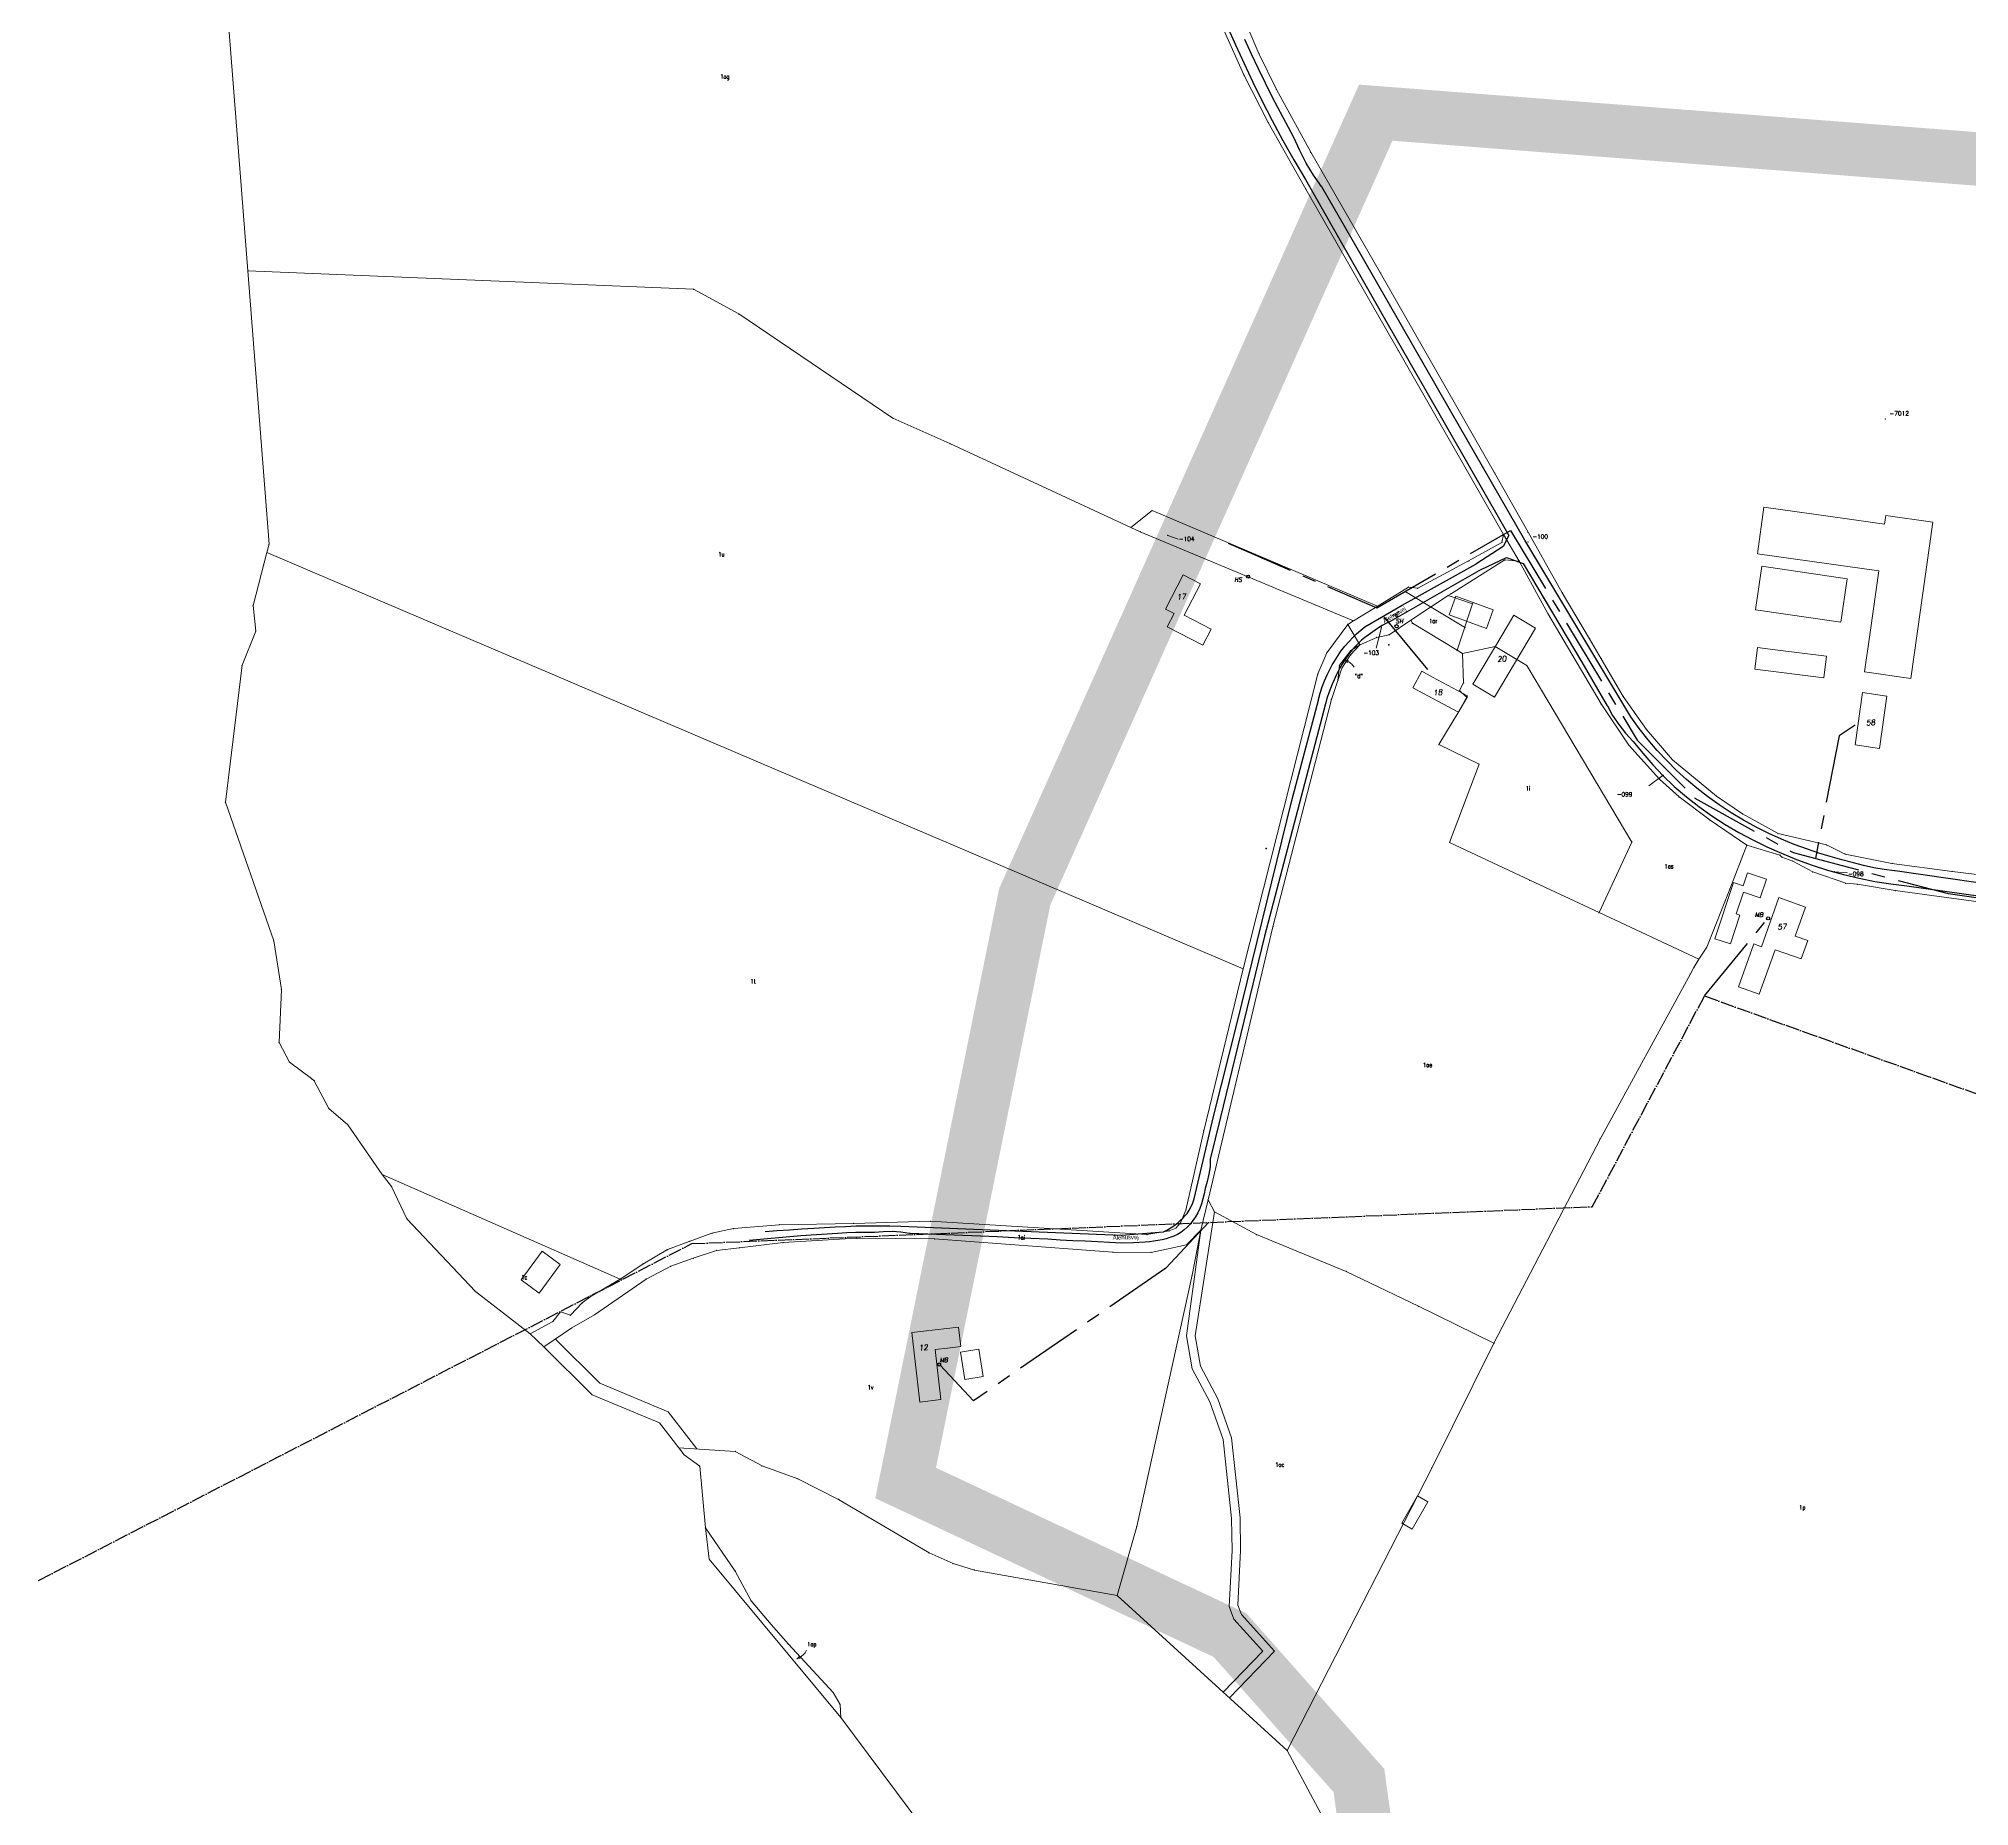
# Model space of a CAD drawing. Header units: millimetres. Extents: x 672113 to 680957, y 6130092 to 6137781.
# Drawn here: x 672292 to 673196, y 6133732 to 6134560 of the extents above; entities that cross this region are included whole.
import ezdxf

# ---------------------------------------------------------------- set-up
doc = ezdxf.new("R2010")
doc.units = ezdxf.units.MM
doc.header["$LTSCALE"] = 0.5
doc.linetypes.add('CENTERX2', pattern=[101.6, 63.5, -12.7, 12.7, -12.7])
doc.linetypes.add('VVS3', pattern=[16, 12.8, -1.6, 0, -1.6])
for name, color, linetype, lineweight in [('ADMN_GR', 1, 'Continuous', 5), ('bygning', 1, 'Continuous', 5), ('MILJOE', 1, 'Continuous', 5), ('OPTAGETVEJ', 1, 'Continuous', 5), ('PILE', 1, 'Continuous', 5), ('skel', 142, 'Continuous', 5), ('SKELKREDS', 1, 'Continuous', 5), ('SKELPKT', 1, 'Continuous', 5), ('SL-Målebrønd', 70, 'Continuous', 30)]:
    doc.layers.add(name, color=color, linetype=linetype, lineweight=lineweight)
for name, color, linetype, lineweight, plot in [('FIKS_PILE', 9, 'Continuous', 5, False), ('FIKS_TEKST', 6, 'Continuous', 5, False), ('FIKSPUNKT', 1, 'Continuous', 5, False)]:
    doc.layers.add(name, color=color, linetype=linetype, lineweight=lineweight, plot=plot)
for name, color, linetype in [('Forsyningsområde', 100, 'Continuous'), ('Husnr', 3, 'Continuous'), ('MATRNR', 12, 'Continuous'), ('SL-Hovedvandledninger', 6, 'CENTERX2'), ('TF_V_---_Stikledning', 150, 'VVS3'), ('TF_V_---_Tekst', 1, 'Continuous'), ('Vej', 7, 'Continuous'), ('Vejnavn', 9, 'Continuous')]:
    doc.layers.add(name, color=color, linetype=linetype)
doc.styles.add('Ariel', font='arial.ttf')
doc.styles.add('ROMANS', font='ROMANS')
doc.styles.get("Standard").update_dxf_attribs({"font": 'romans.shx', "width": 0.75})

# ---------------------------------------------------------------- blocks, each defined once
blk = doc.blocks.new('270556_270556.DWG_FMEBLOCK2')
at = {"layer": 'PILE', "color": 7}
for points in [[(2.31, 1.99), (1.96, 1.38), (1.55, 0.8), (1.12, 0.27), (0.66, -0.24), (0.13, -0.67), (-0.41, -1.08), (-1.02, -1.41), (-1.63, -1.74), (-2.31, -1.99)], [(-2.31, -1.99), (-1.83, -1.87), (-1.3, -1.82), (-0.74, -1.87), (-1.3, -1.82), (-1.83, -1.87), (-2.31, -1.99), (-1.88, -1.74), (-1.5, -1.38), (-1.12, -0.95), (-1.5, -1.38), (-1.88, -1.74), (-2.31, -1.99)]]:
    blk.add_lwpolyline(points, dxfattribs=at)
blk = doc.blocks.new('270556_270556.DWG_FMEBLOCK3')
at = {"layer": 'PILE', "color": 7}
for points in [[(-2.16, 1.55), (-1.73, 1.32), (-1.3, 0.99), (-0.89, 0.61), (-1.3, 0.99), (-1.73, 1.32), (-2.16, 1.55), (-1.68, 1.45), (-1.14, 1.45), (-0.58, 1.55), (-1.14, 1.45), (-1.68, 1.45), (-2.16, 1.55)], [(2.16, -1.55), (1.8, -1.04), (1.42, -0.56), (0.99, -0.13), (0.56, 0.25), (0.08, 0.61), (-0.43, 0.91), (-0.99, 1.17), (-1.55, 1.37), (-2.16, 1.55)]]:
    blk.add_lwpolyline(points, dxfattribs=at)
blk = doc.blocks.new('270556_270556.DWG_FMEBLOCK11')
at = {"layer": 'FIKS_PILE', "color": 6}
blk.add_line((3, -0.27), (-3, 0.27), dxfattribs=at)
blk = doc.blocks.new('270556_270556.DWG_FMEBLOCK12')
at = {"layer": 'FIKS_PILE', "color": 6}
blk.add_line((-3.33, -2.49), (3.33, 2.49), dxfattribs=at)
blk = doc.blocks.new('270556_270556.DWG_FMEBLOCK13')
at = {"layer": 'FIKS_PILE', "color": 6}
blk.add_line((-1.23, -4.84), (1.23, 4.84), dxfattribs=at)
blk = doc.blocks.new('270556_270556.DWG_FMEBLOCK14')
at = {"layer": 'FIKS_PILE', "color": 6}
blk.add_line((2.45, -0.88), (-2.45, 0.88), dxfattribs=at)

msp = doc.modelspace()

# ---------------------------------------------------------------- linework, layer by layer
at = {"layer": 'ADMN_GR', "color": 220}
for p, q in [((672390.29, 6134451.04), (672372.75, 6134675.76)), ((672400.19, 6134322.98), (672390.29, 6134451.04)), ((672392.74, 6134294.32), (672399.19, 6134319.14)), ((672399.19, 6134319.14), (672400.19, 6134322.98)), ((672393.96, 6134282.35), (672392.74, 6134294.32)), ((672387.55, 6134266.36), (672393.96, 6134282.35)), ((672379.72, 6134202.22), (672387.55, 6134266.36)), ((672402.42, 6134137.26), (672379.72, 6134202.22)), ((672405.99, 6134114.59), (672402.42, 6134137.26)), ((672404.86, 6134089.72), (672405.99, 6134114.59)), ((672409.69, 6134080.57), (672404.86, 6134089.72)), ((672419.99, 6134072.83), (672409.69, 6134080.57)), ((672421.31, 6134071.83), (672419.99, 6134072.83)), ((672428.14, 6134058.84), (672421.31, 6134071.83)), ((672437.1, 6134051.18), (672428.14, 6134058.84)), ((672453.1, 6134027.99), (672437.1, 6134051.18)), ((672457.55, 6134022.3), (672453.1, 6134027.99)), ((672464.69, 6134007.2), (672457.55, 6134022.3)), ((672496.81, 6133973.16), (672464.69, 6134007.2)), ((672522.42, 6133953.3), (672496.81, 6133973.16)), ((672528.86, 6133947.19), (672522.42, 6133953.3)), ((672551.41, 6133924.84), (672528.86, 6133947.19)), ((672582.97, 6133911.64), (672551.41, 6133924.84)), ((672591.94, 6133900.02), (672582.97, 6133911.64)), ((672594.57, 6133896.65), (672591.94, 6133900.02)), ((672601.77, 6133891.33), (672594.57, 6133896.65)), ((672604.48, 6133862.52), (672601.77, 6133891.33)), ((672606.22, 6133847.82), (672604.48, 6133862.52)), ((672667.82, 6133773.81), (672606.22, 6133847.82)), ((672716.99, 6133707.95), (672667.82, 6133773.81))]:
    msp.add_line(p, q, dxfattribs=at)
at = {"layer": 'bygning'}
for points in [[(673179.07, 6134333.34, 42.08), (673156.96, 6134336.46, 42.26), (673156.38, 6134332.34, 42.26), (673137.79, 6134334.96, 42.17), (673099.97, 6134340.3, 42), (673096.89, 6134318.48, 42.15), (673153.7, 6134310.47, 42.08), (673149.64, 6134281.69, 41.99), (673147.03, 6134263.2, 41.93), (673168.74, 6134260.14, 41.9)], [(672836.18, 6134304.43, 36.05), (672828.14, 6134308.61, 35.62), (672819.83, 6134292.64, 35.62), (672823.87, 6134290.54, 35.6), (672820.67, 6134284.39, 35.6), (672837.3, 6134275.75, 35.6), (672841.2, 6134283.26, 35.7), (672828.58, 6134289.82, 35.7)], [(673138.97, 6134306.85, 43.45), (673099.04, 6134312.67, 43.62), (673096.07, 6134292.33, 43.6), (673136, 6134286.5, 43.65)], [(672973.23, 6134292.26, 41.72), (672955.78, 6134298.67, 41.62), (672952.57, 6134289.94, 41.39), (672970.02, 6134283.53, 41.39)], [(672993.08, 6134283.66, 41.17), (672982.87, 6134289.73, 42.23), (672977.71, 6134281.04, 42.16), (672963.68, 6134257.45, 41.98), (672973.89, 6134251.38, 42.91)], [(673096.93, 6134274.58, 42.84), (673095.68, 6134264.49, 42.28), (673127.99, 6134260.49, 42.31), (673129.24, 6134270.58, 42.33), (673105.2, 6134273.56, 42.71)], [(672961.18, 6134252.08, 41.12), (672944.88, 6134260.81, 40.83), (672939.83, 6134263.51, 40.74), (672935.66, 6134255.72, 40.28), (672957.01, 6134244.29, 40.28)], [(673157.53, 6134251.92, 42.05), (673146.18, 6134253.54, 42.13), (673142.69, 6134229.02, 42), (673154.04, 6134227.4, 42.03)], [(673076.99, 6134138.28, 37.32), (673084.27, 6134135.86, 37.04), (673088.75, 6134149.35, 37.42), (673087, 6134149.93, 37.5), (673090.37, 6134160.06, 37.85), (673098.28, 6134157.44, 38.28), (673101.17, 6134166.14, 38.79), (673092.26, 6134169.09, 38.86), (673090.29, 6134163.14, 38.99), (673085.74, 6134164.65, 37.29)], [(673106.99, 6134157.6, 36.61), (673098.8, 6134134.59, 35.88), (673095.26, 6134135.85, 35.9), (673088.11, 6134115.73, 35.7), (673097.79, 6134112.29, 35.9), (673105.21, 6134133.15, 36.41), (673117.4, 6134128.82, 36.38), (673120.47, 6134137.47, 36.41), (673114.64, 6134139.54, 36.41), (673119.48, 6134153.16, 36.59)], [(672518.14, 6133978.56, 18.7), (672526.59, 6133972.38, 18.7), (672536.44, 6133985.82, 18.74), (672527.99, 6133992.01, 18.74)], [(672724.03, 6133947.38, 25.29), (672722.99, 6133956.46, 25.31), (672701.06, 6133953.92, 25.21), (672704.82, 6133921.43, 25.21), (672714.69, 6133922.57, 25.21), (672711.98, 6133945.99, 25.21), (672717.74, 6133946.65, 25.25)], [(672725.91, 6133932, 25.7), (672734.46, 6133933.35, 25.7), (672732.43, 6133946.17, 25.7), (672723.88, 6133944.82, 25.7)], [(672937.79, 6133877.46, 18.25), (672930.45, 6133864.65, 18.12), (672935.3, 6133861.87, 18.25), (672942.63, 6133874.69, 18.25)]]:
    msp.add_polyline3d(points, close=True, dxfattribs=at)
at = {"layer": 'FIKSPUNKT', "color": 6}
for p in [(673156.72, 6134381.66), (672820.86, 6134327.07), (672989.52, 6134324), (672920.91, 6134284.01), (673052.8, 6134214.87), (673132.99, 6134169.63)]:
    msp.add_point(p, dxfattribs=at)
at = {"layer": 'Forsyningsområde', "const_width": 25}
msp.add_lwpolyline([(674679.84, 6134389.47), (672918.25, 6134525), (672753.93, 6134157.94), (672698.18, 6133883.52), (672849.97, 6133812.33), (672910.38, 6133744.24), (672928.95, 6133610.69), (672846.86, 6133409.5), (672888.78, 6133246.36), (672930.6, 6133048.27), (673022.1, 6132846.66), (673099.55, 6132814.16), (673115.04, 6132707.37), (673353.1, 6132593.77), (673326.89, 6132673.72), (673357.24, 6132735.75), (673444.15, 6132717.83), (673525.54, 6132632.36), (673607.7, 6132450.06), (673691.7, 6132163.27), (673710.95, 6132100.31), (673875.47, 6132165.02), (673980.48, 6132210.48), (674229, 6132096.81)], dxfattribs=at)
at = {"layer": 'MILJOE', "color": 7}
msp.add_lwpolyline([(672944.46, 6133890.5), (672973.58, 6133948.97), (672938.24, 6133966.25), (672904.45, 6133982.53), (672862.49, 6133999.83), (672842.7, 6134010.41), (672839.79, 6134016.02), (672836.44, 6134001.95), (672832.25, 6133980.75), (672806.35, 6133863.1), (672797.26, 6133830.82), (672876.82, 6133758.26)], close=True, dxfattribs=at)
at = {"layer": 'OPTAGETVEJ', "color": 8}
for p, q in [((672813.54, 6134338.82), (672803.67, 6134330.81)), ((672919.03, 6134293.93), (672813.54, 6134338.82)), ((672803.67, 6134330.81), (672803.61, 6134330.76)), ((672960.33, 6134283.81), (672932.08, 6134300.85)), ((672842.7, 6134010.41), (672833.79, 6133952.46)), ((672836.44, 6134001.95), (672829.72, 6133952.46)), ((672534.26, 6133950.81), (672534.21, 6133950.86)), ((672555.05, 6133930.19), (672534.26, 6133950.81)), ((672829.72, 6133952.46), (672832.33, 6133937.01)), ((672833.79, 6133952.46), (672836.18, 6133938.24)), ((672832.33, 6133937.01), (672840.63, 6133921.44)), ((672836.18, 6133938.24), (672844.3, 6133922.99)), ((672587.06, 6133916.81), (672555.05, 6133930.19)), ((672840.63, 6133921.44), (672846.75, 6133903.89)), ((672844.3, 6133922.99), (672850.67, 6133904.73)), ((672600.45, 6133899.49), (672587.06, 6133916.81)), ((672846.75, 6133903.89), (672850.79, 6133866.95)), ((672850.67, 6133904.73), (672854.79, 6133867.17)), ((672850.79, 6133866.95), (672851, 6133851.99)), ((672854.79, 6133867.17), (672855, 6133851.9)), ((672851, 6133851.99), (672849.64, 6133825.74)), ((672855, 6133851.9), (672853.68, 6133826.39)), ((672849.64, 6133825.74), (672851.89, 6133819.78)), ((672851.89, 6133819.78), (672865.35, 6133804.8)), ((672853.68, 6133826.39), (672855.35, 6133821.96)), ((672855.35, 6133821.96), (672870.79, 6133804.75)), ((672865.35, 6133804.8), (672846.88, 6133785.56)), ((672870.79, 6133804.75), (672849.8, 6133782.9))]:
    msp.add_line(p, q, dxfattribs=at)
at = {"layer": 'skel', "color": 40}
for p, q in [((672863.56, 6134552.63), (672851.78, 6134580.05)), ((672847.32, 6134563.38), (672856.48, 6134542.64)), ((672871.72, 6134535.86), (672863.56, 6134552.63)), ((672856.48, 6134542.64), (672867.93, 6134520.33)), ((672887.8, 6134506.47), (672871.72, 6134535.86)), ((672867.93, 6134520.33), (672885.58, 6134489.12)), ((672920.53, 6134449.91), (672887.8, 6134506.47)), ((672885.58, 6134489.12), (672928.83, 6134413.58)), ((672598.91, 6134442.38), (672390.29, 6134451.04)), ((672620.04, 6134430.79), (672598.91, 6134442.38)), ((672973.85, 6134356.4), (672920.53, 6134449.91)), ((672692.26, 6134381.95), (672620.04, 6134430.79)), ((672928.83, 6134413.58), (672978.12, 6134327.61)), ((672718.89, 6134370.12), (672692.26, 6134381.95)), ((672807.98, 6134328.81), (672718.89, 6134370.12)), ((672989.56, 6134328.57), (672973.85, 6134356.4)), ((672907.9, 6134287.16), (672807.98, 6134328.81)), ((672978.12, 6134327.61), (672977.34, 6134323.85)), ((672985.44, 6134315.09), (672978.12, 6134327.61)), ((673005.54, 6134300.27), (672989.56, 6134328.57)), ((672399.19, 6134319.14), (672856.14, 6134124.16)), ((672961.72, 6134315.2), (672937.88, 6134302.4)), ((672953.24, 6134299.67), (672978.7, 6134315.67)), ((672977.34, 6134323.85), (672961.72, 6134315.2)), ((672978.7, 6134315.67), (672985.44, 6134315.09)), ((672985.44, 6134315.09), (672998.84, 6134290.49)), ((672933.59, 6134302.91), (672920.12, 6134294.54)), ((672937.88, 6134302.4), (672933.59, 6134302.91)), ((672934.74, 6134287.39), (672952.19, 6134298.97)), ((672952.19, 6134298.97), (672953.24, 6134299.67)), ((672963.59, 6134295.15), (672952.19, 6134298.97)), ((673018.38, 6134278.71), (673005.54, 6134300.27)), ((672920.12, 6134294.54), (672907.9, 6134287.16)), ((672956.31, 6134273.38), (672963.59, 6134295.15)), ((672998.84, 6134290.49), (673023.7, 6134248.21)), ((672905.11, 6134285.48), (672895.3, 6134272.1)), ((672907.9, 6134287.16), (672905.11, 6134285.48)), ((672905.11, 6134285.48), (672910.85, 6134275.89)), ((672910.85, 6134275.89), (672918.72, 6134279.37)), ((672918.72, 6134279.37), (672924.53, 6134280.62)), ((672924.53, 6134280.62), (672934.74, 6134287.39)), ((672935.44, 6134285.96), (672934.74, 6134287.39)), ((672956.31, 6134273.38), (672935.44, 6134285.96)), ((672895.3, 6134272.1), (672891.21, 6134262.25)), ((672901.23, 6134266.32), (672906.57, 6134273.21)), ((672906.49, 6134271.13), (672902.44, 6134265.04)), ((672910.85, 6134275.89), (672906.49, 6134271.13)), ((672906.57, 6134273.21), (672910.85, 6134275.89)), ((672958.79, 6134271.89), (672956.31, 6134273.38)), ((672974.19, 6134275.05), (672958.79, 6134271.89)), ((672958.79, 6134271.89), (672959.34, 6134258.03)), ((672974.19, 6134275.05), (672988.9, 6134266.18)), ((673023.78, 6134269.41), (673018.38, 6134278.71)), ((672891.21, 6134262.25), (672856.14, 6134124.16)), ((672900.51, 6134259.22), (672901.23, 6134266.32)), ((672902.44, 6134265.04), (672900.51, 6134259.22)), ((672988.9, 6134266.18), (673038.19, 6134183.57)), ((673034.12, 6134251.77), (673023.78, 6134269.41)), ((672900.51, 6134259.22), (672897.49, 6134250.37)), ((672959.34, 6134258.03), (672957.47, 6134254.47)), ((672957.47, 6134254.47), (672960.32, 6134251.85)), ((672960.32, 6134251.85), (672961.11, 6134251.39)), ((672897.49, 6134250.37), (672870.14, 6134143.88)), ((672957.08, 6134244.63), (672947.84, 6134229.19)), ((672961.11, 6134251.39), (672957.08, 6134244.63)), ((673023.7, 6134248.21), (673036.65, 6134228.96)), ((673044.98, 6134236.22), (673034.12, 6134251.77)), ((673057.14, 6134222.12), (673044.98, 6134236.22)), ((672947.84, 6134229.19), (672966.63, 6134220)), ((673036.65, 6134228.96), (673051.13, 6134213.05)), ((672966.63, 6134220), (672952.81, 6134183.42)), ((673077.77, 6134205.03), (673057.14, 6134222.12)), ((673051.13, 6134213.05), (673060.27, 6134204.73)), ((673060.27, 6134204.73), (673074.74, 6134193.74)), ((673089.95, 6134196.72), (673077.77, 6134205.03)), ((673074.74, 6134193.74), (673091.91, 6134182.05)), ((673106.62, 6134187.49), (673089.95, 6134196.72)), ((672990.33, 6134165.67), (672952.81, 6134183.42)), ((673022.76, 6134150.53), (673038.19, 6134183.57)), ((673091.91, 6134182.05), (673083.98, 6134161.54)), ((673107.44, 6134177.45), (673091.91, 6134182.05)), ((673129.3, 6134182.21), (673106.62, 6134187.49)), ((673137.92, 6134177.95), (673129.3, 6134182.21)), ((673108.39, 6134176.52), (673107.44, 6134177.45)), ((673108.39, 6134176.52), (673113.47, 6134174.65)), ((673113.47, 6134174.65), (673122.83, 6134169.57)), ((673159.86, 6134173.58), (673137.92, 6134177.95)), ((673188.01, 6134169.81), (673159.86, 6134173.58)), ((673022.76, 6134150.53), (672990.33, 6134165.67)), ((673083.98, 6134161.54), (673073.17, 6134134.31)), ((673122.83, 6134169.57), (673138.26, 6134164.25)), ((673138.26, 6134164.25), (673143.75, 6134163.79)), ((673143.75, 6134163.79), (673161.41, 6134160.87)), ((673245.33, 6134162.66), (673188.01, 6134169.81)), ((673161.41, 6134160.87), (673271.29, 6134145.82)), ((672870.14, 6134143.88), (672839.79, 6134016.02)), ((673069.46, 6134128.71), (673022.76, 6134150.53)), ((673069.46, 6134128.71), (673067.19, 6134124.77)), ((673073.17, 6134134.31), (673069.46, 6134128.71)), ((672856.14, 6134124.16), (672837.72, 6134048.42)), ((673065.52, 6134121.85), (673023.23, 6134044.51)), ((673067.19, 6134124.77), (673065.52, 6134121.85)), ((672837.72, 6134048.42), (672829.41, 6134011.29)), ((673023.23, 6134044.51), (672973.58, 6133948.97)), ((672453.1, 6134027.99), (672564.58, 6133978.95)), ((672829.41, 6134011.29), (672826.86, 6134005.25)), ((672839.79, 6134016.02), (672836.44, 6134001.95)), ((672839.79, 6134016.02), (672842.7, 6134010.41)), ((672842.7, 6134010.41), (672862.49, 6133999.83)), ((672607.46, 6134000.4), (672596.91, 6133996.63)), ((672617.64, 6134002.61), (672607.46, 6134000.4)), ((672639.09, 6134004.39), (672617.64, 6134002.61)), ((672673.93, 6134005.06), (672639.09, 6134004.39)), ((672709.84, 6134006.07), (672673.93, 6134005.06)), ((672811.14, 6133999.82), (672709.84, 6134006.07)), ((672821.49, 6134001.54), (672811.14, 6133999.82)), ((672824.68, 6134002.86), (672821.49, 6134001.54)), ((672826.86, 6134005.25), (672824.68, 6134002.86)), ((672836.44, 6134001.95), (672829.66, 6133995.06)), ((672836.44, 6134001.95), (672832.25, 6133980.75)), ((672862.49, 6133999.83), (672904.45, 6133982.53)), ((672586.77, 6133992.79), (672575.08, 6133986.01)), ((672596.91, 6133996.63), (672586.77, 6133992.79)), ((672609.68, 6133992.39), (672598.73, 6133988.72)), ((672620.47, 6133993.63), (672609.68, 6133992.39)), ((672640.84, 6133996.08), (672620.47, 6133993.63)), ((672675.21, 6133998.12), (672640.84, 6133996.08)), ((672711.72, 6133997.77), (672675.21, 6133998.12)), ((672795.18, 6133991.52), (672711.72, 6133997.77)), ((672813.11, 6133991.49), (672795.18, 6133991.52)), ((672829.66, 6133995.06), (672813.11, 6133991.49)), ((672575.08, 6133986.01), (672564.58, 6133978.95)), ((672588.2, 6133984.97), (672576.7, 6133978.97)), ((672598.73, 6133988.72), (672588.2, 6133984.97)), ((672832.25, 6133980.75), (672806.35, 6133863.1)), ((672904.45, 6133982.53), (672938.24, 6133966.25)), ((672564.58, 6133978.95), (672550.94, 6133970.97)), ((672576.7, 6133978.97), (672552.57, 6133962.28)), ((672536.61, 6133963.59), (672533, 6133959.06)), ((672541.25, 6133962.07), (672536.61, 6133963.59)), ((672546.82, 6133967.8), (672541.25, 6133962.07)), ((672550.94, 6133970.97), (672546.82, 6133967.8)), ((672938.24, 6133966.25), (672973.58, 6133948.97)), ((672533, 6133959.06), (672522.42, 6133953.3)), ((672541.88, 6133956.11), (672528.86, 6133947.19)), ((672552.57, 6133962.28), (672541.88, 6133956.11)), ((672973.58, 6133948.97), (672944.46, 6133890.5)), ((672591.94, 6133900.02), (672618.43, 6133898.28)), ((672618.43, 6133898.28), (672630.96, 6133891.48)), ((672630.96, 6133891.48), (672647.7, 6133885.51)), ((672944.46, 6133890.5), (672876.82, 6133758.26)), ((672647.7, 6133885.51), (672666.81, 6133875.84)), ((672666.81, 6133875.84), (672709.18, 6133850.82)), ((672604.48, 6133862.52), (672618.41, 6133842.3)), ((672806.35, 6133863.1), (672797.26, 6133830.82)), ((672709.18, 6133850.82), (672720.43, 6133845.83)), ((672720.43, 6133845.83), (672730.36, 6133842.76)), ((672618.41, 6133842.3), (672625.87, 6133828.37)), ((672730.36, 6133842.76), (672797.26, 6133830.82)), ((672625.87, 6133828.37), (672635.25, 6133817.26)), ((672797.26, 6133830.82), (672876.82, 6133758.26)), ((672635.25, 6133817.26), (672643.31, 6133808.05)), ((672643.31, 6133808.05), (672664.25, 6133785.51)), ((672664.25, 6133785.51), (672667.46, 6133779.77)), ((672667.46, 6133779.77), (672667.82, 6133773.81)), ((672876.82, 6133758.26), (672910.11, 6133695.95))]:
    msp.add_line(p, q, dxfattribs=at)
at = {"layer": 'SKELKREDS', "color": 250, "true_color": 0x333333}
for p in [(672863.56, 6134552.63), (672856.48, 6134542.64), (672871.72, 6134535.86), (672867.93, 6134520.33), (672887.8, 6134506.47), (672885.58, 6134489.12), (672920.53, 6134449.91), (672928.83, 6134413.58), (672973.85, 6134356.4), (672807.98, 6134328.81), (672978.12, 6134327.61), (672989.56, 6134328.57), (672961.72, 6134315.2), (672977.34, 6134323.85), (672978.7, 6134315.67), (672985.44, 6134315.09), (672933.59, 6134302.91), (672937.88, 6134302.4), (672952.19, 6134298.97), (672953.24, 6134299.67), (673005.54, 6134300.27), (672920.12, 6134294.54), (672963.59, 6134295.15), (672998.84, 6134290.49), (672905.11, 6134285.48), (672907.9, 6134287.16), (672918.72, 6134279.37), (672924.53, 6134280.62), (672934.74, 6134287.39), (672935.44, 6134285.96), (672910.85, 6134275.89), (672956.31, 6134273.38), (672958.79, 6134271.89), (672974.19, 6134275.05), (673018.38, 6134278.71), (672988.9, 6134266.18), (673023.78, 6134269.41), (672957.47, 6134254.47), (672959.34, 6134258.03), (672960.32, 6134251.85), (672957.08, 6134244.63), (672961.11, 6134251.39), (673023.7, 6134248.21), (673034.12, 6134251.77), (673044.98, 6134236.22), (672947.84, 6134229.19), (673036.65, 6134228.96), (672966.63, 6134220), (673057.14, 6134222.12), (673051.13, 6134213.05), (673060.27, 6134204.73), (673077.77, 6134205.03), (673074.74, 6134193.74), (673089.95, 6134196.72), (672952.81, 6134183.42), (673038.19, 6134183.57), (673091.91, 6134182.05), (673106.62, 6134187.49), (673129.3, 6134182.21), (673107.44, 6134177.45), (673108.39, 6134176.52), (673113.47, 6134174.65), (673137.92, 6134177.95), (673159.86, 6134173.58), (672990.33, 6134165.67), (673083.98, 6134161.54), (673122.83, 6134169.57), (673138.26, 6134164.25), (673143.75, 6134163.79), (673188.01, 6134169.81), (673161.41, 6134160.87), (673022.76, 6134150.53), (673069.46, 6134128.71), (673073.17, 6134134.31), (672839.79, 6134016.02), (672842.7, 6134010.41), (672862.49, 6133999.83), (672904.45, 6133982.53), (672938.24, 6133966.25), (672973.58, 6133948.97)]:
    msp.add_point(p, dxfattribs=at)
at = {"layer": 'SKELPKT', "color": 253, "true_color": 0x999999}
for p in [(672390.29, 6134451.04), (672598.91, 6134442.38), (672620.04, 6134430.79), (672692.26, 6134381.95), (672718.89, 6134370.12), (672399.19, 6134319.14), (672400.19, 6134322.98), (672392.74, 6134294.32), (672393.96, 6134282.35), (672895.3, 6134272.1), (672906.49, 6134271.13), (672906.57, 6134273.21), (672387.55, 6134266.36), (672891.21, 6134262.25), (672901.23, 6134266.32), (672902.44, 6134265.04), (672900.51, 6134259.22), (672897.49, 6134250.37), (672379.72, 6134202.22), (672870.14, 6134143.88), (672402.42, 6134137.26), (672856.14, 6134124.16), (673065.52, 6134121.85), (673067.19, 6134124.77), (672405.99, 6134114.59), (672404.86, 6134089.72), (672409.69, 6134080.57), (672419.99, 6134072.83), (672421.31, 6134071.83), (672428.14, 6134058.84), (672437.1, 6134051.18), (672837.72, 6134048.42), (673023.23, 6134044.51), (672453.1, 6134027.99), (672457.55, 6134022.3), (672829.41, 6134011.29), (672464.69, 6134007.2), (672607.46, 6134000.4), (672617.64, 6134002.61), (672639.09, 6134004.39), (672673.93, 6134005.06), (672709.84, 6134006.07), (672811.14, 6133999.82), (672821.49, 6134001.54), (672824.68, 6134002.86), (672826.86, 6134005.25), (672836.44, 6134001.95), (672586.77, 6133992.79), (672596.91, 6133996.63), (672609.68, 6133992.39), (672620.47, 6133993.63), (672640.84, 6133996.08), (672675.21, 6133998.12), (672711.72, 6133997.77), (672795.18, 6133991.52), (672813.11, 6133991.49), (672829.66, 6133995.06), (672575.08, 6133986.01), (672588.2, 6133984.97), (672598.73, 6133988.72), (672832.25, 6133980.75), (672496.81, 6133973.16), (672564.58, 6133978.95), (672576.7, 6133978.97), (672536.61, 6133963.59), (672546.82, 6133967.8), (672550.94, 6133970.97), (672533, 6133959.06), (672541.25, 6133962.07), (672541.88, 6133956.11), (672552.57, 6133962.28), (672522.42, 6133953.3), (672528.86, 6133947.19), (672551.41, 6133924.84), (672582.97, 6133911.64), (672591.94, 6133900.02), (672594.57, 6133896.65), (672601.77, 6133891.33), (672618.43, 6133898.28), (672630.96, 6133891.48), (672944.46, 6133890.5), (672647.7, 6133885.51), (672666.81, 6133875.84), (672604.48, 6133862.52), (672806.35, 6133863.1), (672606.22, 6133847.82), (672709.18, 6133850.82), (672720.43, 6133845.83), (672618.41, 6133842.3), (672730.36, 6133842.76), (672625.87, 6133828.37), (672797.26, 6133830.82), (672635.25, 6133817.26), (672643.31, 6133808.05), (672664.25, 6133785.51), (672667.46, 6133779.77), (672667.82, 6133773.81), (672876.82, 6133758.26)]:
    msp.add_point(p, dxfattribs=at)
at = {"layer": 'SL-Hovedvandledninger'}
for p, q in [((672918.72, 6134293.18), (672981.26, 6134329.47)), ((672981.26, 6134329.47), (673040.7, 6134231.2)), ((672849.12, 6134323.42), (672918.72, 6134293.18)), ((672942.68, 6134264.35), (672918.72, 6134293.18)), ((673142.6, 6134238.25), (673135.2, 6134233.33)), ((673040.7, 6134231.2), (673067.68, 6134204.14)), ((673135.2, 6134233.33), (673124.05, 6134175.84)), ((673067.68, 6134204.14), (673113.61, 6134178.6)), ((673113.61, 6134178.6), (673186.15, 6134159.44)), ((673186.15, 6134159.44), (673442.45, 6134123.63)), ((673072.14, 6134111.51), (673101.41, 6134147.31, 46.76)), ((672839.89, 6134005.49), (672819.96, 6133984.03)), ((672819.96, 6133984.03), (672729.94, 6133922.06)), ((672729.94, 6133922.06), (672714.27, 6133938.62, 25.21))]:
    msp.add_line(p, q, dxfattribs=at)
at = {"layer": 'SL-Målebrønd'}
for centre in [(672858.45, 6134307.77, 36.05), (672927.99, 6134284.58, 40.42), (673101.94, 6134147.84, 46.76), (672713.89, 6133938.99, 25.21)]:
    msp.add_circle(centre, 0.75, dxfattribs=at)
at = {"layer": 'TF_V_---_Stikledning'}
msp.add_lwpolyline([(672292.31, 6133837.89), (672598.02, 6133995.56), (673019.63, 6134012.87), (673072.14, 6134111.51), (674060.25, 6133756.22)], dxfattribs=at)
at = {"layer": 'Vej', "linetype": 'Continuous'}
for points in [[(672836.79, 6134594.98), (672836.84, 6134594.76), (672839.35, 6134587.28), (672842.23, 6134579.97), (672845.36, 6134572.72), (672848.73, 6134565.55), (672852.56, 6134556.73), (672856.58, 6134547.96), (672860.7, 6134539.28), (672864.96, 6134530.63), (672869.76, 6134521.29), (672874.8, 6134512.04), (672879.94, 6134502.87), (672885.32, 6134493.79)], [(672892.99, 6134490.27), (672892.89, 6134490.37), (672889.04, 6134495.71), (672885.7, 6134501.38), (672882.7, 6134507.29), (672879.88, 6134513.32), (672877.38, 6134517.99), (672874.88, 6134522.68), (672872.43, 6134527.37), (672869.98, 6134532.1), (672866.63, 6134538.84), (672863.32, 6134545.6), (672860.1, 6134552.43), (672856.93, 6134559.31)], [(672885.32, 6134493.79), (672922.26, 6134428.94), (672949.07, 6134382.2)], [(672953.2, 6134385.44), (672912.48, 6134456.43), (672892.99, 6134490.27)], [(672949.07, 6134382.18), (672980.53, 6134327.01), (672977.84, 6134321.86), (672965.05, 6134313.65)], [(673037.64, 6134242.17), (672987.98, 6134324.93), (672953.2, 6134385.44)], [(672967.6, 6134311.16), (672979.48, 6134316.72), (672987.33, 6134313.9), (673014.66, 6134267.81), (673026.61, 6134247.39)], [(672913.16, 6134284.34), (672930.63, 6134294.43), (672965.05, 6134313.65)], [(672967.6, 6134311.16), (672923.86, 6134286.24)], [(672891.45, 6134250.04), (672891.5, 6134250.28), (672892.21, 6134253.27), (672893.11, 6134256.18), (672894.21, 6134259.07), (672895.5, 6134261.88), (672896.24, 6134263.45), (672897.03, 6134264.97), (672897.82, 6134266.48), (672898.71, 6134267.98), (672900.29, 6134270.5), (672901.98, 6134272.92), (672903.81, 6134275.26), (672905.74, 6134277.52), (672907.48, 6134279.32), (672909.28, 6134281.07), (672911.22, 6134282.74), (672913.16, 6134284.34)], [(672923.86, 6134286.24), (672923.62, 6134286.12), (672921.28, 6134284.9), (672919, 6134283.54), (672916.82, 6134282.05), (672914.73, 6134280.46), (672913.16, 6134279.27), (672911.65, 6134278.01), (672910.18, 6134276.7), (672908.81, 6134275.33), (672907.26, 6134273.61), (672905.85, 6134271.79), (672904.49, 6134269.91), (672903.23, 6134267.96), (672901.97, 6134265.92), (672900.81, 6134263.81), (672899.74, 6134261.67), (672898.73, 6134259.51), (672897.85, 6134257.48), (672897.03, 6134255.43), (672896.3, 6134253.38), (672895.57, 6134251.27)], [(672842.29, 6134055.08), (672853.31, 6134098.97), (672879, 6134202.96), (672891.45, 6134250.04)], [(672895.57, 6134251.27), (672866.24, 6134139.58), (672845.44, 6134054.12)], [(673026.61, 6134247.39), (673026.66, 6134247.28), (673029.11, 6134242.8), (673032.03, 6134238.55), (673035.24, 6134234.54), (673038.73, 6134230.64), (673043.22, 6134225.1), (673047.95, 6134219.73), (673052.86, 6134214.55), (673058.02, 6134209.58), (673063.65, 6134204.76), (673069.56, 6134200.19), (673075.61, 6134195.89), (673081.85, 6134191.83), (673088.23, 6134188.07), (673094.75, 6134184.58), (673101.36, 6134181.31), (673108.16, 6134178.31), (673115.24, 6134175.42), (673122.47, 6134172.8), (673129.78, 6134170.45), (673137.18, 6134168.4), (673144.49, 6134166.64), (673151.88, 6134165.15), (673159.32, 6134163.96), (673166.84, 6134163.01)], [(673161.41, 6134170.05), (673161.12, 6134170.1), (673156.25, 6134170.68), (673151.42, 6134171.54), (673146.63, 6134172.63), (673141.84, 6134173.85), (673136.42, 6134175.24), (673131, 6134176.74), (673125.68, 6134178.41), (673120.35, 6134180.21), (673114.19, 6134182.47), (673108.12, 6134184.92), (673102.2, 6134187.62), (673096.32, 6134190.51), (673090.43, 6134193.74), (673084.68, 6134197.22), (673079.03, 6134200.91), (673073.56, 6134204.85), (673068.57, 6134208.74), (673063.78, 6134212.83), (673059.07, 6134217.08), (673054.6, 6134221.55), (673050.03, 6134226.41), (673045.7, 6134231.47), (673041.55, 6134236.72), (673037.64, 6134242.17)], [(673432.71, 6134131.78), (673337.44, 6134145.19), (673223.92, 6134161.02), (673161.41, 6134170.05)], [(673166.84, 6134163.01), (673254.78, 6134150.72), (673332.92, 6134139.87), (673422.07, 6134127.29)], [(672833.18, 6134016.55), (672842.29, 6134055.08)], [(672845.39, 6134054.15), (672840.8, 6134035.11)], [(672840.8, 6134035.11), (672840.81, 6134034.93), (672840.68, 6134031.49), (672840.12, 6134028.08), (672839.28, 6134024.69), (672838.33, 6134021.32), (672837.9, 6134018.92), (672837.36, 6134016.56), (672836.69, 6134014.24), (672835.91, 6134012), (672834.99, 6134010.03), (672833.92, 6134008.16), (672832.7, 6134006.36), (672831.34, 6134004.7), (672830.02, 6134003.28), (672828.55, 6134001.99), (672827.04, 6134000.84), (672825.37, 6133999.81), (672823.7, 6133999.03), (672821.93, 6133998.38), (672820.12, 6133997.86), (672818.25, 6133997.42), (672816.28, 6133997.01), (672814.36, 6133996.68), (672812.39, 6133996.42), (672810.38, 6133996.22), (672804.85, 6133995.9), (672799.27, 6133995.87), (672793.68, 6133996.06), (672788.09, 6133996.43), (672782.21, 6133996.66), (672776.38, 6133996.95), (672770.55, 6133997.26), (672764.72, 6133997.61), (672756.82, 6133997.99), (672748.92, 6133998.34), (672741.07, 6133998.7), (672733.17, 6133999.02)], [(672799.1, 6133999.51), (672799.29, 6133999.54), (672818.95, 6134001.08), (672820.76, 6134002.03), (672822.52, 6134003.08), (672824.18, 6134004.27), (672825.79, 6134005.53), (672826.88, 6134006.49), (672827.96, 6134007.5), (672828.95, 6134008.57), (672829.9, 6134009.68), (672830.92, 6134011.23), (672831.81, 6134012.91), (672832.59, 6134014.69), (672833.18, 6134016.55)], [(672666.33, 6134000.36), (672649.07, 6133999.22), (672624.91, 6133997)], [(672632.38, 6134001.3), (672638.1, 6134001.71), (672643.82, 6134002.09), (672649.54, 6134002.47), (672655.26, 6134002.82), (672660.21, 6134003.14), (672665.16, 6134003.42), (672670.07, 6134003.65), (672675.02, 6134003.86), (672680.27, 6134003.93), (672685.51, 6134003.95), (672690.76, 6134003.92), (672695.96, 6134003.78)], [(672700.31, 6134000.28), (672700.02, 6134000.33), (672695.97, 6134000.97), (672691.87, 6134001.19), (672687.74, 6134001.1), (672683.55, 6134000.86), (672679.27, 6134000.83), (672674.94, 6134000.75), (672670.66, 6134000.58), (672666.33, 6134000.36)], [(672695.96, 6134003.78), (672745.34, 6134001.73), (672799.1, 6133999.51)], [(672733.17, 6133999.02), (672700.31, 6134000.28)]]:
    msp.add_lwpolyline(points, dxfattribs=at)
at = {"layer": 'Vejnavn', "color": 1}
for p in [(672924.3, 6134275.85), (672867.02, 6134180.48)]:
    msp.add_point(p, dxfattribs=at)

# ---------------------------------------------------------------- block references
at = {"layer": 'FIKS_PILE', "color": 6}
for name, p in [('270556_270556.DWG_FMEBLOCK14', (672823.36, 6134326.18)), ('270556_270556.DWG_FMEBLOCK13', (672919.65, 6134279.11)), ('270556_270556.DWG_FMEBLOCK12', (673049.43, 6134212.35)), ('270556_270556.DWG_FMEBLOCK11', (673136.04, 6134169.36))]:
    msp.add_blockref(name, p, dxfattribs=at)
at = {"layer": 'PILE', "color": 7}
for name, p in [('270556_270556.DWG_FMEBLOCK3', (672906.02, 6134266.96)), ('270556_270556.DWG_FMEBLOCK2', (672649.53, 6133803.27))]:
    msp.add_blockref(name, p, dxfattribs=at)

# ---------------------------------------------------------------- texts
at = {"layer": 'FIKS_TEKST'}
for s, p in [('-7012', (673158.75, 6134383.23)), ('-104', (672826.07, 6134324.49)), ('-100', (672991.54, 6134325.57)), ('-103', (672912.43, 6134271.18)), ('-099', (673031.02, 6134204.89)), ('-098', (673139.3, 6134167.65))]:
    msp.add_text(s, height=2, dxfattribs=at).set_placement(p)
at = {"layer": 'Husnr', "style": 'ROMANS', "oblique": 10}
for s, p in [('17', (672825.28, 6134297.03)), ('20', (672975.17, 6134267.93)), ('18', (672945.23, 6134252.17)), ('58', (673147.86, 6134238.1)), ('57', (673106.4, 6134142.56)), ('12', (672704.4, 6133945.54))]:
    msp.add_text(s, height=2.5, rotation=3.9, dxfattribs=at).set_placement(p)
at = {"layer": 'MATRNR', "width": 0.75}
for s, p in [('1ag', (672611.4, 6134540.94)), ('1u', (672610.51, 6134317.26)), ('1ar', (672943.23, 6134286.07)), ('"d"', (672908.44, 6134260.28)), ('1i', (672988.46, 6134207.7)), ('1as', (673053.44, 6134171.19)), ('1t', (672625.58, 6134117.34)), ('1ae', (672940.38, 6134078.2)), ('1c', (672518.25, 6133978.86)), ('1v', (672680.37, 6133927.35)), ('1ac', (672871.22, 6133891.07)), ('1p', (673116.47, 6133871.09)), ('1ap', (672652.09, 6133807.06))]:
    msp.add_text(s, height=2, dxfattribs=at).set_placement(p)
for s, rotation, p in [('"b"', 32, (672926.75, 6134288.01)), ('1ai', 356, (672750.49, 6133997.64))]:
    msp.add_text(s, height=2, rotation=rotation, dxfattribs=at).set_placement(p)
at = {"layer": 'TF_V_---_Tekst', "style": 'ROMANS', "oblique": 10}
for s, p in [('HS', (672852.02, 6134305.35)), ('SH', (672927.55, 6134285.99)), ('MB', (673095.72, 6134148.55, -46.76)), ('MB', (672714.12, 6133940.15))]:
    msp.add_text(s, height=2, dxfattribs=at).set_placement(p)
at = {"layer": 'Vejnavn', "style": 'Ariel'}
for rotation, p in [(31.12502, (672922.33, 6134285.95)), (1.12503, (672795.13, 6133997.44))]:
    msp.add_text('Ålehusvej', height=2, rotation=rotation, dxfattribs=at).set_placement(p)

doc.saveas('drawing.dxf')
